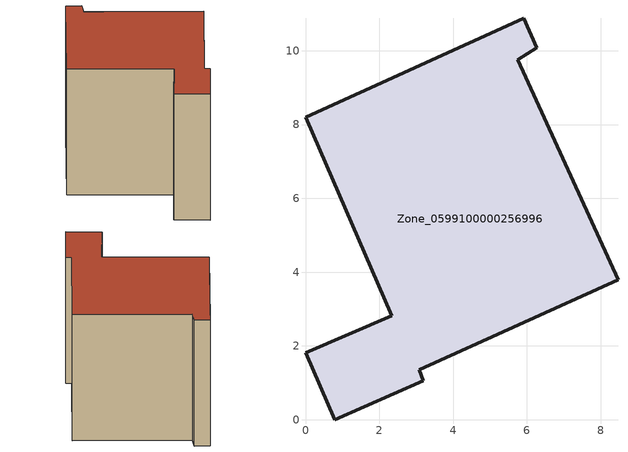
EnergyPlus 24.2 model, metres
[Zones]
Zone_0599100000256996
 floor ground (C_G): 0.8,0 0.01,1.82 2.34,2.82 0,8.2 5.91,10.88 6.27,10.08 5.76,9.76 8.47,3.79 3.08,1.35 3.19,1.06 z3.42
 wall outside (C_F): 0.01,1.82 0.8,0 3.19,1.06 3.08,1.35 8.47,3.79 5.76,9.76 6.27,10.08 5.91,10.88 0,8.2 2.34,2.82 0.01,1.82 z3.42:11.53
 roof outside (C_R): 5.91,10.88 0,8.2 2.34,2.82 0.01,1.82 0.8,0 3.19,1.06 3.08,1.35 8.47,3.79 5.76,9.76 6.27,10.08 z11.53
[BUILDING]
Pand.0599100000256996: North Axis=0; Terrain=City; Loads Convergence Tolerance Value=0.04; Temperature Convergence Tolerance Value=0.4; Solar Distribution=FullExterior; Maximum Number of Warmup Days=25; Minimum Number of Warmup Days=1
[Site:Location]
Rotterdam.The.Hague.AP_ZH_NLD Design_Conditions: Latitude=51.96; Longitude=4.45; Time Zone=1; Elevation=-4.5
[SITE:GROUNDTEMPERATURE:BUILDINGSURFACE]
18, 18, 18, 18, 18, 18, 18, 18, 18, 18, 18, 18
[MATERIAL] Thermal Absorptance=0.9; Solar Absorptance=0.7; Visible Absorptance=0.7
Name | Roughness | Thickness | Conductivity | Density | Specific Heat
G.TC.1946 | MediumSmooth | 0.15 | 1 | 540 | 1210
F.TC.1946 | Rough | 0.3 | 0.857143 | 1920 | 840
R.TC.1946 | MediumRough | 0.2 | 0.909091 | 1500 | 1000
[CONSTRUCTION]
C_G: G.TC.1946
C_F: F.TC.1946
C_R: R.TC.1946
[ZONE]
Zone_0599100000256996: Type=1; Multiplier=1; Ceiling Height=Autocalculate; Volume=Autocalculate; Floor Area=autocalculate; Part of Total Floor Area=Yes
[ZONEINFILTRATION:DESIGNFLOWRATE]
Infil_Zone_0599100000256996: Zone or ZoneList or Space or SpaceList=Zone_0599100000256996; Schedule=AlwaysOn; Design Flow Rate Calculation Method=Flow/Area; Flow Rate per Floor Area=0.003; Constant Term Coefficient=1; Temperature Term Coefficient=0; Velocity Term Coefficient=0; Velocity Squared Term Coefficient=0
[HVACTEMPLATE:ZONE:IDEALLOADSAIRSYSTEM]
Zone_0599100000256996: Maximum Heating Supply Air Temperature=50; Minimum Cooling Supply Air Temperature=13; Maximum Heating Supply Air Humidity Ratio=0.0156; Minimum Cooling Supply Air Humidity Ratio=0.0077; Heating Limit=NoLimit; Cooling Limit=NoLimit; Dehumidification Control Type=ConstantSensibleHeatRatio; Cooling Sensible Heat Ratio=0.7; Dehumidification Setpoint=60; Humidification Control Type=None; Humidification Setpoint=30; Outdoor Air Method=None; Outdoor Air Flow Rate per Person=0.00944; Outdoor Air Flow Rate per Zone Floor Area=0; Outdoor Air Flow Rate per Zone=0; Demand Controlled Ventilation Type=None; Outdoor Air Economizer Type=NoEconomizer; Heat Recovery Type=None; Sensible Heat Recovery Effectiveness=0.7; Latent Heat Recovery Effectiveness=0.65
[ZONECONTROL:THERMOSTAT]
ThermostatControl_Zone_0599100000256996: Zone or ZoneList=Zone_0599100000256996; Control Type Schedule=DualSetpointControlType; Control 1=Thermostat_Zone_0599100000256996; Temperature Difference Between Cutout And Setpoint=0
[THERMOSTATSETPOINT:DUALSETPOINT]
Thermostat_Zone_0599100000256996: Heating Setpoint Temperature Schedule=HeatingSetpoint_Zone_0599100000256996; Cooling Setpoint Temperature Schedule=CoolingSetpoint_Zone_0599100000256996
[SCHEDULE:COMPACT]
HeatingSetpoint_Zone_0599100000256996: Through: 12/31, For: AllDays, Until: 24:00, 21
CoolingSetpoint_Zone_0599100000256996: Through: 12/31, For: AllDays, Until: 24:00, 24
DualSetpointControlType: Through: 12/31, For: AllDays, Until: 24:00, 4
AlwaysOn: Through: 12/31, For: AllDays, Until: 24:00, 1
